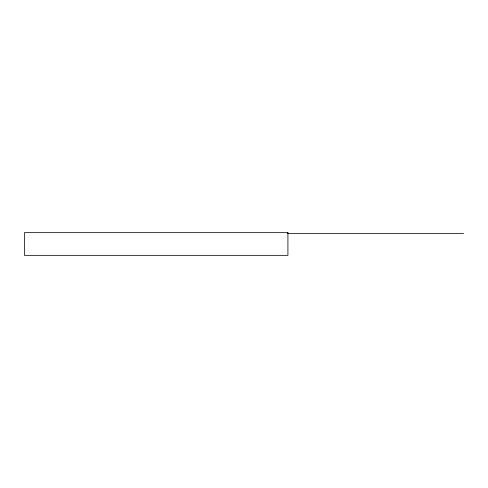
<?xml version="1.0" encoding="UTF-8"?>
<svg xmlns="http://www.w3.org/2000/svg" width="488" height="488" viewBox="0 0 488 488"><rect width="100%" height="100%" fill="white"/><g stroke="black" fill="none" stroke-linecap="round" stroke-linejoin="round"><path stroke-width="0.73" d="M287.462 233.386L463.6 233.386M287.92 232.654L24.4 232.654L24.4 255.346L287.92 255.346L287.92 232.654"/></g></svg>
